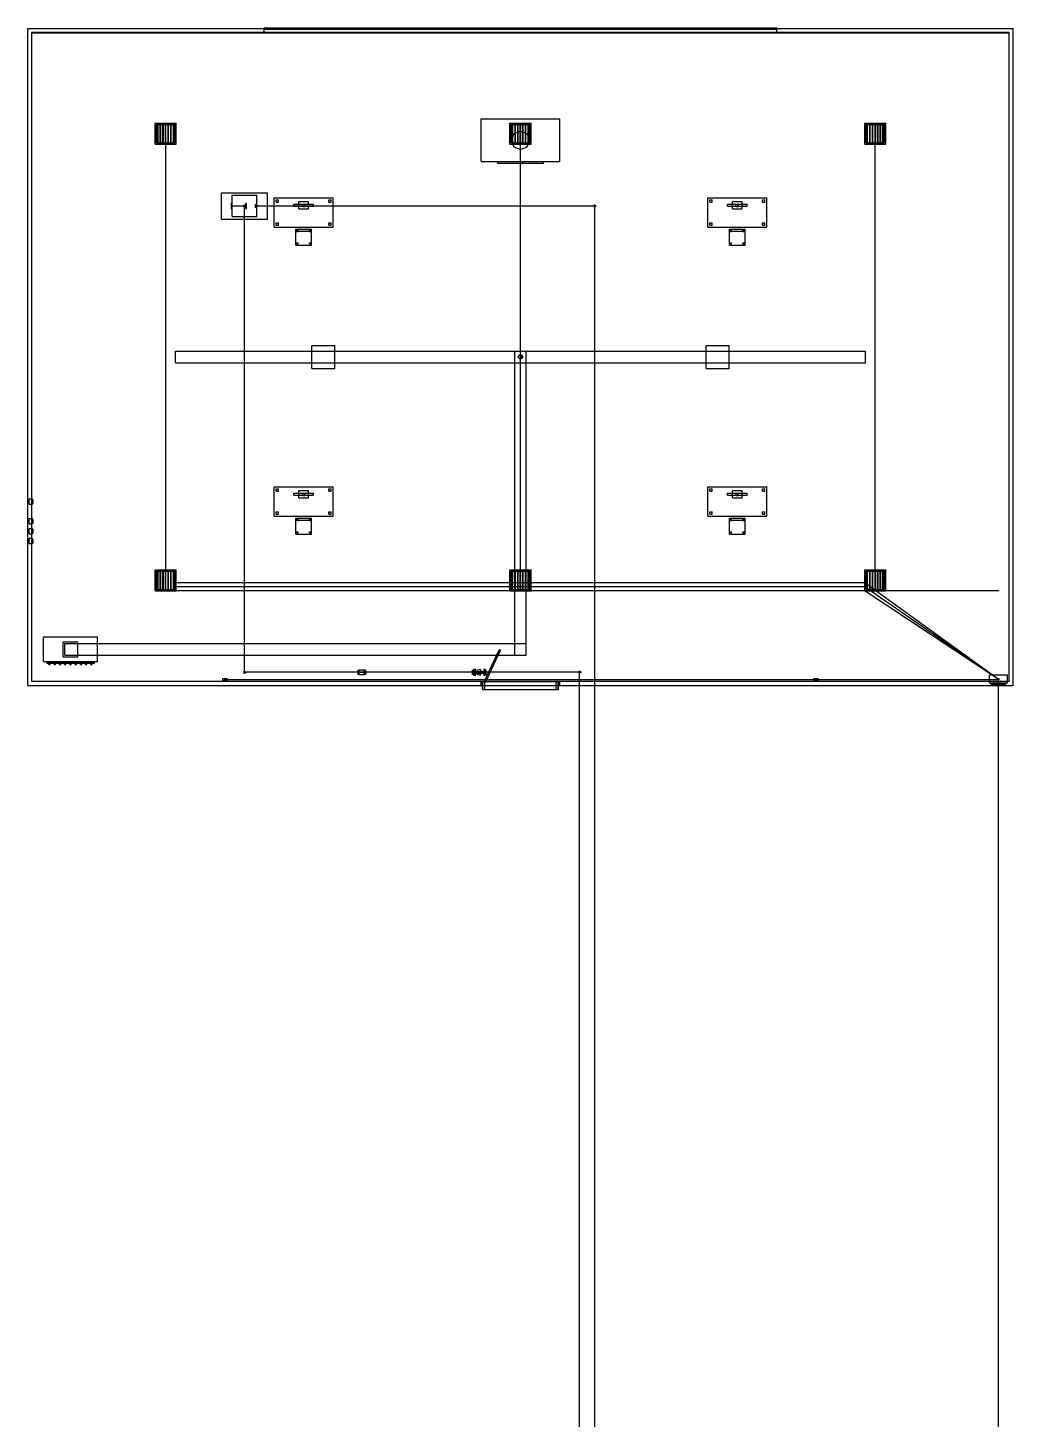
# Model space of a CAD drawing. Header units: millimetres. Extents: x 303550 to 456080, y -62705 to 22022.
# Drawn here: x 306000 to 336000, y -20341 to 22022 of the extents above; entities that cross this region are included whole.
import ezdxf

# ---------------------------------------------------------------- set-up
doc = ezdxf.new("R2010")
doc.units = ezdxf.units.MM

msp = doc.modelspace()

# ---------------------------------------------------------------- linework, layer by layer
at = {"layer": 'electrical'}
for p, q in [((310207.79, 18800), (310192.21, 18800)), ((310192.21, 18800), (310200, 18800)), ((310200, 18800), (310207.79, 18800)), ((310200, 4880), (310200, 18800)), ((321007.79, 18800), (320992.21, 18800)), ((320992.21, 18800), (321000, 18800)), ((321000, 18800), (321007.79, 18800)), ((321000, 4880), (321000, 18800)), ((331807.79, 18800), (331792.21, 18800)), ((331792.21, 18800), (331800, 18800)), ((331800, 18800), (331807.79, 18800)), ((331800, 4880), (331800, 18800)), ((310500, 5108.74), (310500, 5131.26)), ((310500, 5131.26), (310500, 5120)), ((310500, 5120), (310500, 5108.74)), ((331500, 5120), (310500, 5120)), ((331492.4, 5109.45), (331503.8, 5125.27)), ((331503.8, 5125.27), (331492.4, 5109.45)), ((335542.4, 2189.45), (331492.4, 5109.45)), ((331500, 5108.74), (331500, 5131.26)), ((331500, 5131.26), (331500, 5120)), ((331500, 5120), (331500, 5108.74)), ((331500, 5120), (331514.04, 5120)), ((331514.04, 5120), (331500, 5120)), ((331503.8, 5125.27), (331503.8, 5125.27)), ((310207.79, 4880), (310192.21, 4880)), ((310192.21, 4880), (310200, 4880)), ((310200, 4872.21), (310200, 4887.79)), ((310200, 4887.79), (310200, 4880)), ((310200, 4880), (310200, 4872.21)), ((335550, 4880), (310200, 4880)), ((310200, 4880), (310207.79, 4880)), ((310500, 4988.74), (310500, 5011.26)), ((310500, 5011.26), (310500, 5000)), ((310500, 5000), (310500, 4988.74)), ((331500, 5000), (310500, 5000)), ((310500, 4868.74), (310500, 4891.26)), ((310500, 4891.26), (310500, 4880)), ((310500, 4880), (310500, 4868.74)), ((331500, 4880), (310500, 4880)), ((321007.79, 4880), (320992.21, 4880)), ((320992.21, 4880), (321000, 4880)), ((321000, 4880), (321007.79, 4880)), ((331492.61, 4989.31), (331503.7, 5005.35)), ((331503.7, 5005.35), (331492.61, 4989.31)), ((335542.61, 2189.31), (331492.61, 4989.31)), ((331492.83, 4869.16), (331503.59, 4885.42)), ((331503.59, 4885.42), (331492.83, 4869.16)), ((335542.83, 2189.16), (331492.83, 4869.16)), ((331500, 4988.74), (331500, 5011.26)), ((331500, 5011.26), (331500, 5000)), ((331500, 5000), (331500, 4988.74)), ((331500, 5000), (331514.04, 5000)), ((331514.04, 5000), (331500, 5000)), ((331500, 4868.74), (331500, 4891.26)), ((331500, 4891.26), (331500, 4880)), ((331500, 4880), (331500, 4868.74)), ((331500, 4880), (331514.04, 4880)), ((331514.04, 4880), (331500, 4880)), ((331503.59, 4885.42), (331503.59, 4885.42)), ((331503.7, 5005.35), (331503.7, 5005.35)), ((331807.79, 4880), (331792.21, 4880)), ((331792.21, 4880), (331800, 4880)), ((331800, 4880), (331807.79, 4880)), ((335550, 4872.21), (335550, 4887.79)), ((335550, 4887.79), (335550, 4880)), ((335550, 4880), (335550, 4872.21)), ((311935, 2150), (311935, 2210)), ((311935, 2210), (312065, 2210)), ((311935, 2150), (312065, 2150)), ((312009, 2180), (311995.5, 2187.79)), ((311995.5, 2187.79), (311995.5, 2172.21)), ((311995.5, 2172.21), (312009, 2180)), ((312000, 2172.21), (312000, 2187.79)), ((312000, 2187.79), (312000, 2180)), ((312000, 2180), (335550, 2180)), ((312000, 2180), (312000, 2172.21)), ((312000, 2180), (312009.72, 2180)), ((312009.72, 2180), (312000, 2180)), ((312065, 2150), (312065, 2210)), ((329935, 2150), (329935, 2210)), ((329935, 2210), (330065, 2210)), ((329935, 2150), (330065, 2150)), ((330009, 2180), (329995.5, 2187.79)), ((329995.5, 2187.79), (329995.5, 2172.21)), ((329995.5, 2172.21), (330009, 2180)), ((330000, 2172.21), (330000, 2187.79)), ((330000, 2187.79), (330000, 2180)), ((330000, 2180), (335550, 2180)), ((330000, 2180), (330000, 2172.21)), ((330000, 2180), (330009.72, 2180)), ((330009.72, 2180), (330000, 2180)), ((330065, 2150), (330065, 2210)), ((335275, 2075), (335275, 2325)), ((335275, 2325), (335825, 2325)), ((335532, 2200), (335559, 2215.59)), ((335559, 2184.41), (335532, 2200)), ((335565.59, 2200), (335534.41, 2200)), ((335534.41, 2200), (335550, 2200)), ((335542.4, 2189.45), (335553.8, 2205.27)), ((335553.8, 2205.27), (335542.4, 2189.45)), ((335542.61, 2189.31), (335553.7, 2205.35)), ((335553.7, 2205.35), (335542.61, 2189.31)), ((335542.83, 2189.16), (335553.59, 2205.42)), ((335553.59, 2205.42), (335542.83, 2189.16)), ((335563, 2200), (335543.5, 2211.26)), ((335543.5, 2211.26), (335543.5, 2188.74)), ((335563, 2200), (335543.5, 2211.26)), ((335543.5, 2211.26), (335543.5, 2188.74)), ((335563, 2200), (335543.5, 2211.26)), ((335543.5, 2211.26), (335543.5, 2188.74)), ((335543.5, 2188.74), (335563, 2200)), ((335543.5, 2188.74), (335563, 2200)), ((335543.5, 2188.74), (335563, 2200)), ((335550, 2200), (335565.59, 2200)), ((335550, -62300), (335550, 2200)), ((335550, 2200), (335569.44, 2200)), ((335569.44, 2200), (335550, 2200)), ((335550, 2200), (335564.04, 2200)), ((335564.04, 2200), (335550, 2200)), ((335550, 2200), (335564.04, 2200)), ((335564.04, 2200), (335550, 2200)), ((335550, 2200), (335564.04, 2200)), ((335564.04, 2200), (335550, 2200)), ((335550, 2172.21), (335550, 2187.79)), ((335550, 2187.79), (335550, 2180)), ((335550, 2172.21), (335550, 2187.79)), ((335550, 2187.79), (335550, 2180)), ((335550, 2180), (335550, 2172.21)), ((335550, 2180), (335550, 2172.21)), ((335553.59, 2205.42), (335553.59, 2205.42)), ((335553.7, 2205.35), (335553.7, 2205.35)), ((335553.8, 2205.27), (335553.8, 2205.27)), ((335559, 2215.59), (335559, 2184.41)), ((335825, 2075), (335825, 2325)), ((335275, 2075), (335825, 2075)), ((335315, 2047.5), (335315, 2082.5)), ((335315, 2082.5), (335785, 2082.5)), ((335315, 2047.5), (335785, 2047.5)), ((335362.5, 2010), (335362.5, 2050)), ((335362.5, 2050), (335462.5, 2050)), ((335362.5, 2010), (335462.5, 2010)), ((335435.88, 2020), (335389.12, 2020)), ((335389.12, 2020), (335412.5, 2020)), ((335435.88, 1995), (335389.12, 1995)), ((335389.12, 1995), (335412.5, 1995)), ((335412.5, 2020), (335412.5, 1995)), ((335412.5, 2020), (335435.88, 2020)), ((335412.5, 1995), (335435.88, 1995)), ((335462.5, 2010), (335462.5, 2050)), ((335500, 2010), (335500, 2050)), ((335500, 2050), (335600, 2050)), ((335500, 2010), (335600, 2010)), ((335573.38, 2020), (335526.62, 2020)), ((335526.62, 2020), (335550, 2020)), ((335573.38, 1995), (335526.62, 1995)), ((335526.62, 1995), (335550, 1995)), ((335550, 2020), (335550, 1995)), ((335550, 2020), (335573.38, 2020)), ((335550, 1995), (335573.38, 1995)), ((335600, 2010), (335600, 2050)), ((335637.5, 2010), (335637.5, 2050)), ((335637.5, 2050), (335737.5, 2050)), ((335637.5, 2010), (335737.5, 2010)), ((335710.88, 2020), (335664.12, 2020)), ((335664.12, 2020), (335687.5, 2020)), ((335710.88, 1995), (335664.12, 1995)), ((335664.12, 1995), (335687.5, 1995)), ((335687.5, 2020), (335687.5, 1995)), ((335687.5, 2020), (335710.88, 2020)), ((335687.5, 1995), (335710.88, 1995)), ((335737.5, 2010), (335737.5, 2050)), ((335785, 2047.5), (335785, 2082.5))]:
    msp.add_line(p, q, dxfattribs=at)
at = {"layer": 'hvac'}
for p, q in [((314650, 11650), (314650, 12350)), ((314650, 12350), (315350, 12350)), ((315350, 11650), (315350, 12350)), ((326650, 11650), (326650, 12350)), ((326650, 12350), (327350, 12350)), ((327350, 11650), (327350, 12350)), ((310500, 11825), (310500, 12175)), ((310500, 12175), (331500, 12175)), ((320825, 2925), (320825, 12175)), ((320825, 12175), (321175, 12175)), ((321175, 2925), (321175, 12175)), ((331500, 11825), (331500, 12175)), ((310500, 11825), (331500, 11825)), ((314650, 11650), (315350, 11650)), ((326650, 11650), (327350, 11650)), ((306475, 2725), (306475, 3475)), ((306475, 3475), (308125, 3475)), ((308125, 2725), (308125, 3475)), ((307075, 2875), (307075, 3325)), ((307075, 3325), (307525, 3325)), ((307125, 2925), (307125, 3275)), ((307125, 3275), (321175, 3275)), ((307525, 2875), (307525, 3325)), ((321175, 2925), (321175, 3275)), ((306475, 2725), (308125, 2725)), ((306575, 2680), (306575, 2720)), ((306575, 2720), (308025, 2720)), ((306575, 2680), (308025, 2680)), ((306640, 2640), (306640, 2700)), ((306640, 2700), (306680, 2700)), ((306640, 2640), (306680, 2640)), ((306680, 2640), (306680, 2700)), ((306800, 2640), (306800, 2700)), ((306800, 2700), (306840, 2700)), ((306800, 2640), (306840, 2640)), ((306840, 2640), (306840, 2700)), ((306960, 2640), (306960, 2700)), ((306960, 2700), (307000, 2700)), ((306960, 2640), (307000, 2640)), ((307000, 2640), (307000, 2700)), ((307075, 2875), (307525, 2875)), ((307120, 2640), (307120, 2700)), ((307120, 2700), (307160, 2700)), ((307120, 2640), (307160, 2640)), ((307125, 2925), (321175, 2925)), ((307160, 2640), (307160, 2700)), ((307280, 2640), (307280, 2700)), ((307280, 2700), (307320, 2700)), ((307280, 2640), (307320, 2640)), ((307320, 2640), (307320, 2700)), ((307440, 2640), (307440, 2700)), ((307440, 2700), (307480, 2700)), ((307440, 2640), (307480, 2640)), ((307480, 2640), (307480, 2700)), ((307600, 2640), (307600, 2700)), ((307600, 2700), (307640, 2700)), ((307600, 2640), (307640, 2640)), ((307640, 2640), (307640, 2700)), ((307760, 2640), (307760, 2700)), ((307760, 2700), (307800, 2700)), ((307760, 2640), (307800, 2640)), ((307800, 2640), (307800, 2700)), ((307920, 2640), (307920, 2700)), ((307920, 2700), (307960, 2700)), ((307920, 2640), (307960, 2640)), ((307960, 2640), (307960, 2700)), ((308025, 2680), (308025, 2720)), ((320825, 2925), (321175, 2925))]:
    msp.add_line(p, q, dxfattribs=at)
at = {"layer": 'interiors'}
for p, q in [((306000, 2000), (306000, 22000)), ((306000, 22000), (336000, 22000)), ((335880, 21880), (306120, 21880)), ((306120, 2120), (306120, 21880)), ((306125, 2125), (306125, 21875)), ((306125, 21875), (335875, 21875)), ((313200, 21977.5), (313200, 22022.5)), ((313200, 22022.5), (328800, 22022.5)), ((313200, 22000), (328800, 22000)), ((313200, 21880), (313200, 22000)), ((313200, 21977.5), (328800, 21977.5)), ((313200, 21880), (328800, 21880)), ((328800, 21977.5), (328800, 22022.5)), ((328800, 21880), (328800, 22000)), ((335875, 2125), (335875, 21875)), ((335880, 2120), (335880, 21880)), ((336000, 2000), (336000, 22000)), ((319800, 17950), (319800, 19250)), ((319800, 19250), (322200, 19250)), ((322200, 17950), (322200, 19250)), ((320802.01, 18797.99), (320720, 18600)), ((321000, 18880), (320802.01, 18797.99)), ((321197.99, 18797.99), (321000, 18880)), ((321280, 18600), (321197.99, 18797.99)), ((320720, 18600), (320802.01, 18402.01)), ((320802.01, 18402.01), (321000, 18320)), ((321000, 18320), (321197.99, 18402.01)), ((321197.99, 18402.01), (321280, 18600)), ((319800, 17950), (322200, 17950)), ((320300, 17905), (320300, 17955)), ((320300, 17955), (321700, 17955)), ((320300, 17905), (321700, 17905)), ((321700, 17905), (321700, 17955)), ((313500, 15950), (313500, 16850)), ((313500, 16850), (315300, 16850)), ((313565, 16715), (313565, 16785)), ((313565, 16785), (313635, 16785)), ((313565, 16715), (313635, 16715)), ((313635, 16715), (313635, 16785)), ((314100, 16590), (314100, 16650)), ((314100, 16650), (314700, 16650)), ((314100, 16590), (314700, 16590)), ((314250, 16510), (314250, 16730)), ((314250, 16730), (314550, 16730)), ((314370, 16585), (314370, 16655)), ((314370, 16655), (314430, 16655)), ((314370, 16585), (314430, 16585)), ((314430, 16585), (314430, 16655)), ((314550, 16510), (314550, 16730)), ((314700, 16590), (314700, 16650)), ((315165, 16715), (315165, 16785)), ((315165, 16785), (315235, 16785)), ((315165, 16715), (315235, 16715)), ((315235, 16715), (315235, 16785)), ((315300, 15950), (315300, 16850)), ((326700, 15950), (326700, 16850)), ((326700, 16850), (328500, 16850)), ((326765, 16715), (326765, 16785)), ((326765, 16785), (326835, 16785)), ((326765, 16715), (326835, 16715)), ((326835, 16715), (326835, 16785)), ((327300, 16590), (327300, 16650)), ((327300, 16650), (327900, 16650)), ((327300, 16590), (327900, 16590)), ((327450, 16510), (327450, 16730)), ((327450, 16730), (327750, 16730)), ((327570, 16585), (327570, 16655)), ((327570, 16655), (327630, 16655)), ((327570, 16585), (327630, 16585)), ((327630, 16585), (327630, 16655)), ((327750, 16510), (327750, 16730)), ((327900, 16590), (327900, 16650)), ((328365, 16715), (328365, 16785)), ((328365, 16785), (328435, 16785)), ((328365, 16715), (328435, 16715)), ((328435, 16715), (328435, 16785)), ((328500, 15950), (328500, 16850)), ((314250, 16510), (314550, 16510)), ((327450, 16510), (327750, 16510)), ((313500, 15950), (315300, 15950)), ((313565, 16015), (313565, 16085)), ((313565, 16085), (313635, 16085)), ((313565, 16015), (313635, 16015)), ((313635, 16015), (313635, 16085)), ((314160, 15827.5), (314160, 15892.5)), ((314160, 15892.5), (314640, 15892.5)), ((314160, 15410), (314160, 15890)), ((314160, 15890), (314640, 15890)), ((314160, 15827.5), (314640, 15827.5)), ((314192.5, 15822.5), (314192.5, 15857.5)), ((314192.5, 15857.5), (314227.5, 15857.5)), ((314192.5, 15822.5), (314227.5, 15822.5)), ((314227.5, 15822.5), (314227.5, 15857.5)), ((314572.5, 15822.5), (314572.5, 15857.5)), ((314572.5, 15857.5), (314607.5, 15857.5)), ((314572.5, 15822.5), (314607.5, 15822.5)), ((314607.5, 15822.5), (314607.5, 15857.5)), ((314640, 15827.5), (314640, 15892.5)), ((314640, 15410), (314640, 15890)), ((315165, 16015), (315165, 16085)), ((315165, 16085), (315235, 16085)), ((315165, 16015), (315235, 16015)), ((315235, 16015), (315235, 16085)), ((326700, 15950), (328500, 15950)), ((326765, 16015), (326765, 16085)), ((326765, 16085), (326835, 16085)), ((326765, 16015), (326835, 16015)), ((326835, 16015), (326835, 16085)), ((327360, 15827.5), (327360, 15892.5)), ((327360, 15892.5), (327840, 15892.5)), ((327360, 15410), (327360, 15890)), ((327360, 15890), (327840, 15890)), ((327360, 15827.5), (327840, 15827.5)), ((327392.5, 15822.5), (327392.5, 15857.5)), ((327392.5, 15857.5), (327427.5, 15857.5)), ((327392.5, 15822.5), (327427.5, 15822.5)), ((327427.5, 15822.5), (327427.5, 15857.5)), ((327772.5, 15822.5), (327772.5, 15857.5)), ((327772.5, 15857.5), (327807.5, 15857.5)), ((327772.5, 15822.5), (327807.5, 15822.5)), ((327807.5, 15822.5), (327807.5, 15857.5)), ((327840, 15827.5), (327840, 15892.5)), ((327840, 15410), (327840, 15890)), ((328365, 16015), (328365, 16085)), ((328365, 16085), (328435, 16085)), ((328365, 16015), (328435, 16015)), ((328435, 16015), (328435, 16085)), ((314160, 15410), (314640, 15410)), ((314192.5, 15442.5), (314192.5, 15477.5)), ((314192.5, 15477.5), (314227.5, 15477.5)), ((314192.5, 15442.5), (314227.5, 15442.5)), ((314227.5, 15442.5), (314227.5, 15477.5)), ((314572.5, 15442.5), (314572.5, 15477.5)), ((314572.5, 15477.5), (314607.5, 15477.5)), ((314572.5, 15442.5), (314607.5, 15442.5)), ((314607.5, 15442.5), (314607.5, 15477.5)), ((327360, 15410), (327840, 15410)), ((327392.5, 15442.5), (327392.5, 15477.5)), ((327392.5, 15477.5), (327427.5, 15477.5)), ((327392.5, 15442.5), (327427.5, 15442.5)), ((327427.5, 15442.5), (327427.5, 15477.5)), ((327772.5, 15442.5), (327772.5, 15477.5)), ((327772.5, 15477.5), (327807.5, 15477.5)), ((327772.5, 15442.5), (327807.5, 15442.5)), ((327807.5, 15442.5), (327807.5, 15477.5)), ((313500, 7150), (313500, 8050)), ((313500, 8050), (315300, 8050)), ((315300, 7150), (315300, 8050)), ((326700, 7150), (326700, 8050)), ((326700, 8050), (328500, 8050)), ((328500, 7150), (328500, 8050)), ((313565, 7915), (313565, 7985)), ((313565, 7985), (313635, 7985)), ((313565, 7915), (313635, 7915)), ((313635, 7915), (313635, 7985)), ((314100, 7790), (314100, 7850)), ((314100, 7850), (314700, 7850)), ((314100, 7790), (314700, 7790)), ((314250, 7710), (314250, 7930)), ((314250, 7930), (314550, 7930)), ((314250, 7710), (314550, 7710)), ((314370, 7785), (314370, 7855)), ((314370, 7855), (314430, 7855)), ((314370, 7785), (314430, 7785)), ((314430, 7785), (314430, 7855)), ((314550, 7710), (314550, 7930)), ((314700, 7790), (314700, 7850)), ((315165, 7915), (315165, 7985)), ((315165, 7985), (315235, 7985)), ((315165, 7915), (315235, 7915)), ((315235, 7915), (315235, 7985)), ((326765, 7915), (326765, 7985)), ((326765, 7985), (326835, 7985)), ((326765, 7915), (326835, 7915)), ((326835, 7915), (326835, 7985)), ((327300, 7790), (327300, 7850)), ((327300, 7850), (327900, 7850)), ((327300, 7790), (327900, 7790)), ((327450, 7710), (327450, 7930)), ((327450, 7930), (327750, 7930)), ((327450, 7710), (327750, 7710)), ((327570, 7785), (327570, 7855)), ((327570, 7855), (327630, 7855)), ((327570, 7785), (327630, 7785)), ((327630, 7785), (327630, 7855)), ((327750, 7710), (327750, 7930)), ((327900, 7790), (327900, 7850)), ((328365, 7915), (328365, 7985)), ((328365, 7985), (328435, 7985)), ((328365, 7915), (328435, 7915)), ((328435, 7915), (328435, 7985)), ((313565, 7215), (313565, 7285)), ((313565, 7285), (313635, 7285)), ((313565, 7215), (313635, 7215)), ((313635, 7215), (313635, 7285)), ((315165, 7215), (315165, 7285)), ((315165, 7285), (315235, 7285)), ((315165, 7215), (315235, 7215)), ((315235, 7215), (315235, 7285)), ((326765, 7215), (326765, 7285)), ((326765, 7285), (326835, 7285)), ((326765, 7215), (326835, 7215)), ((326835, 7215), (326835, 7285)), ((328365, 7215), (328365, 7285)), ((328365, 7285), (328435, 7285)), ((328365, 7215), (328435, 7215)), ((328435, 7215), (328435, 7285)), ((313500, 7150), (315300, 7150)), ((314160, 7027.5), (314160, 7092.5)), ((314160, 7092.5), (314640, 7092.5)), ((314160, 6610), (314160, 7090)), ((314160, 7090), (314640, 7090)), ((314160, 7027.5), (314640, 7027.5)), ((314192.5, 7022.5), (314192.5, 7057.5)), ((314192.5, 7057.5), (314227.5, 7057.5)), ((314192.5, 7022.5), (314227.5, 7022.5)), ((314227.5, 7022.5), (314227.5, 7057.5)), ((314572.5, 7022.5), (314572.5, 7057.5)), ((314572.5, 7057.5), (314607.5, 7057.5)), ((314572.5, 7022.5), (314607.5, 7022.5)), ((314607.5, 7022.5), (314607.5, 7057.5)), ((314640, 7027.5), (314640, 7092.5)), ((314640, 6610), (314640, 7090)), ((326700, 7150), (328500, 7150)), ((327360, 7027.5), (327360, 7092.5)), ((327360, 7092.5), (327840, 7092.5)), ((327360, 6610), (327360, 7090)), ((327360, 7090), (327840, 7090)), ((327360, 7027.5), (327840, 7027.5)), ((327392.5, 7022.5), (327392.5, 7057.5)), ((327392.5, 7057.5), (327427.5, 7057.5)), ((327392.5, 7022.5), (327427.5, 7022.5)), ((327427.5, 7022.5), (327427.5, 7057.5)), ((327772.5, 7022.5), (327772.5, 7057.5)), ((327772.5, 7057.5), (327807.5, 7057.5)), ((327772.5, 7022.5), (327807.5, 7022.5)), ((327807.5, 7022.5), (327807.5, 7057.5)), ((327840, 7027.5), (327840, 7092.5)), ((327840, 6610), (327840, 7090)), ((314160, 6610), (314640, 6610)), ((314192.5, 6642.5), (314192.5, 6677.5)), ((314192.5, 6677.5), (314227.5, 6677.5)), ((314192.5, 6642.5), (314227.5, 6642.5)), ((314227.5, 6642.5), (314227.5, 6677.5)), ((314572.5, 6642.5), (314572.5, 6677.5)), ((314572.5, 6677.5), (314607.5, 6677.5)), ((314572.5, 6642.5), (314607.5, 6642.5)), ((314607.5, 6642.5), (314607.5, 6677.5)), ((327360, 6610), (327840, 6610)), ((327392.5, 6642.5), (327392.5, 6677.5)), ((327392.5, 6677.5), (327427.5, 6677.5)), ((327392.5, 6642.5), (327427.5, 6642.5)), ((327427.5, 6642.5), (327427.5, 6677.5)), ((327772.5, 6642.5), (327772.5, 6677.5)), ((327772.5, 6677.5), (327807.5, 6677.5)), ((327772.5, 6642.5), (327807.5, 6642.5)), ((327807.5, 6642.5), (327807.5, 6677.5)), ((319889.61, 2109.51), (320346.04, 3088.32)), ((319930.39, 2090.49), (320386.82, 3069.3)), ((320386.82, 3069.3), (320346.04, 3088.32)), ((335880, 2120), (306120, 2120)), ((319800, 2120), (306120, 2120)), ((306125, 2125), (335875, 2125)), ((319800, 2000), (319800, 2120)), ((319800, 2120), (322200, 2120)), ((319845, 1880), (319845, 2120)), ((319845, 2120), (319915, 2120)), ((319850, 1880), (319850, 2120)), ((319850, 2120), (322150, 2120)), ((319915, 1880), (319915, 2120)), ((322085, 1880), (322085, 2120)), ((322085, 2120), (322155, 2120)), ((322150, 1880), (322150, 2120)), ((322155, 1880), (322155, 2120)), ((322200, 2000), (322200, 2120)), ((335880, 2120), (322200, 2120)), ((306000, 2000), (319800, 2000)), ((306000, 2000), (336000, 2000)), ((319800, 2000), (322200, 2000)), ((319845, 1880), (319915, 1880)), ((319850, 1880), (322150, 1880)), ((319930.39, 2090.49), (319889.61, 2109.51)), ((322085, 1880), (322155, 1880)), ((322200, 2000), (336000, 2000))]:
    msp.add_line(p, q, dxfattribs=at)
at = {"layer": 'lighting'}
for p, q in [((309880, 18480), (309880, 19120)), ((309880, 19120), (310520, 19120)), ((309920, 18520), (309920, 19080)), ((309920, 19080), (310480, 19080)), ((309954, 18530), (309954, 19070)), ((309954, 19070), (309966, 19070)), ((309966, 18530), (309966, 19070)), ((310034, 18530), (310034, 19070)), ((310034, 19070), (310046, 19070)), ((310046, 18530), (310046, 19070)), ((310114, 18530), (310114, 19070)), ((310114, 19070), (310126, 19070)), ((310126, 18530), (310126, 19070)), ((310194, 18530), (310194, 19070)), ((310194, 19070), (310206, 19070)), ((310206, 18530), (310206, 19070)), ((310274, 18530), (310274, 19070)), ((310274, 19070), (310286, 19070)), ((310286, 18530), (310286, 19070)), ((310354, 18530), (310354, 19070)), ((310354, 19070), (310366, 19070)), ((310366, 18530), (310366, 19070)), ((310434, 18530), (310434, 19070)), ((310434, 19070), (310446, 19070)), ((310446, 18530), (310446, 19070)), ((310480, 18520), (310480, 19080)), ((310520, 18480), (310520, 19120)), ((320680, 18480), (320680, 19120)), ((320680, 19120), (321320, 19120)), ((320720, 18520), (320720, 19080)), ((320720, 19080), (321280, 19080)), ((320754, 18530), (320754, 19070)), ((320754, 19070), (320766, 19070)), ((320766, 18530), (320766, 19070)), ((320834, 18530), (320834, 19070)), ((320834, 19070), (320846, 19070)), ((320846, 18530), (320846, 19070)), ((320914, 18530), (320914, 19070)), ((320914, 19070), (320926, 19070)), ((320926, 18530), (320926, 19070)), ((320994, 18530), (320994, 19070)), ((320994, 19070), (321006, 19070)), ((321006, 18530), (321006, 19070)), ((321074, 18530), (321074, 19070)), ((321074, 19070), (321086, 19070)), ((321086, 18530), (321086, 19070)), ((321154, 18530), (321154, 19070)), ((321154, 19070), (321166, 19070)), ((321166, 18530), (321166, 19070)), ((321234, 18530), (321234, 19070)), ((321234, 19070), (321246, 19070)), ((321246, 18530), (321246, 19070)), ((321280, 18520), (321280, 19080)), ((321320, 18480), (321320, 19120)), ((331480, 18480), (331480, 19120)), ((331480, 19120), (332120, 19120)), ((331520, 18520), (331520, 19080)), ((331520, 19080), (332080, 19080)), ((331554, 18530), (331554, 19070)), ((331554, 19070), (331566, 19070)), ((331566, 18530), (331566, 19070)), ((331634, 18530), (331634, 19070)), ((331634, 19070), (331646, 19070)), ((331646, 18530), (331646, 19070)), ((331714, 18530), (331714, 19070)), ((331714, 19070), (331726, 19070)), ((331726, 18530), (331726, 19070)), ((331794, 18530), (331794, 19070)), ((331794, 19070), (331806, 19070)), ((331806, 18530), (331806, 19070)), ((331874, 18530), (331874, 19070)), ((331874, 19070), (331886, 19070)), ((331886, 18530), (331886, 19070)), ((331954, 18530), (331954, 19070)), ((331954, 19070), (331966, 19070)), ((331966, 18530), (331966, 19070)), ((332034, 18530), (332034, 19070)), ((332034, 19070), (332046, 19070)), ((332046, 18530), (332046, 19070)), ((332080, 18520), (332080, 19080)), ((332120, 18480), (332120, 19120)), ((310209, 18800), (310195.5, 18807.79)), ((310195.5, 18807.79), (310195.5, 18792.21)), ((310195.5, 18792.21), (310209, 18800)), ((321009, 18800), (320995.5, 18807.79)), ((320995.5, 18807.79), (320995.5, 18792.21)), ((320995.5, 18792.21), (321009, 18800)), ((331809, 18800), (331795.5, 18807.79)), ((331795.5, 18807.79), (331795.5, 18792.21)), ((331795.5, 18792.21), (331809, 18800)), ((309880, 18480), (310520, 18480)), ((309920, 18520), (310480, 18520)), ((309954, 18530), (309966, 18530)), ((310034, 18530), (310046, 18530)), ((310114, 18530), (310126, 18530)), ((310194, 18530), (310206, 18530)), ((310274, 18530), (310286, 18530)), ((310354, 18530), (310366, 18530)), ((310434, 18530), (310446, 18530)), ((320680, 18480), (321320, 18480)), ((320720, 18520), (321280, 18520)), ((320754, 18530), (320766, 18530)), ((320834, 18530), (320846, 18530)), ((320914, 18530), (320926, 18530)), ((320994, 18530), (321006, 18530)), ((321074, 18530), (321086, 18530)), ((321154, 18530), (321166, 18530)), ((321234, 18530), (321246, 18530)), ((331480, 18480), (332120, 18480)), ((331520, 18520), (332080, 18520)), ((331554, 18530), (331566, 18530)), ((331634, 18530), (331646, 18530)), ((331714, 18530), (331726, 18530)), ((331794, 18530), (331806, 18530)), ((331874, 18530), (331886, 18530)), ((331954, 18530), (331966, 18530)), ((332034, 18530), (332046, 18530)), ((309880, 4880), (309880, 5520)), ((309880, 5520), (310520, 5520)), ((310520, 4880), (310520, 5520)), ((320680, 4880), (320680, 5520)), ((320680, 5520), (321320, 5520)), ((321320, 4880), (321320, 5520)), ((331480, 4880), (331480, 5520)), ((331480, 5520), (332120, 5520)), ((332120, 4880), (332120, 5520)), ((309920, 4920), (309920, 5480)), ((309920, 5480), (310480, 5480)), ((309954, 4930), (309954, 5470)), ((309954, 5470), (309966, 5470)), ((309966, 4930), (309966, 5470)), ((310034, 4930), (310034, 5470)), ((310034, 5470), (310046, 5470)), ((310046, 4930), (310046, 5470)), ((310114, 4930), (310114, 5470)), ((310114, 5470), (310126, 5470)), ((310126, 4930), (310126, 5470)), ((310194, 4930), (310194, 5470)), ((310194, 5470), (310206, 5470)), ((310209, 5200), (310195.5, 5207.79)), ((310195.5, 5207.79), (310195.5, 5192.21)), ((310195.5, 5192.21), (310209, 5200)), ((310206, 4930), (310206, 5470)), ((310274, 4930), (310274, 5470)), ((310274, 5470), (310286, 5470)), ((310286, 4930), (310286, 5470)), ((310354, 4930), (310354, 5470)), ((310354, 5470), (310366, 5470)), ((310366, 4930), (310366, 5470)), ((310434, 4930), (310434, 5470)), ((310434, 5470), (310446, 5470)), ((310446, 4930), (310446, 5470)), ((310480, 4920), (310480, 5480)), ((320720, 4920), (320720, 5480)), ((320720, 5480), (321280, 5480)), ((320754, 4930), (320754, 5470)), ((320754, 5470), (320766, 5470)), ((320766, 4930), (320766, 5470)), ((320834, 4930), (320834, 5470)), ((320834, 5470), (320846, 5470)), ((320846, 4930), (320846, 5470)), ((320914, 4930), (320914, 5470)), ((320914, 5470), (320926, 5470)), ((320926, 4930), (320926, 5470)), ((320994, 4930), (320994, 5470)), ((320994, 5470), (321006, 5470)), ((321009, 5200), (320995.5, 5207.79)), ((320995.5, 5207.79), (320995.5, 5192.21)), ((320995.5, 5192.21), (321009, 5200)), ((321006, 4930), (321006, 5470)), ((321074, 4930), (321074, 5470)), ((321074, 5470), (321086, 5470)), ((321086, 4930), (321086, 5470)), ((321154, 4930), (321154, 5470)), ((321154, 5470), (321166, 5470)), ((321166, 4930), (321166, 5470)), ((321234, 4930), (321234, 5470)), ((321234, 5470), (321246, 5470)), ((321246, 4930), (321246, 5470)), ((321280, 4920), (321280, 5480)), ((331520, 4920), (331520, 5480)), ((331520, 5480), (332080, 5480)), ((331554, 4930), (331554, 5470)), ((331554, 5470), (331566, 5470)), ((331566, 4930), (331566, 5470)), ((331634, 4930), (331634, 5470)), ((331634, 5470), (331646, 5470)), ((331646, 4930), (331646, 5470)), ((331714, 4930), (331714, 5470)), ((331714, 5470), (331726, 5470)), ((331726, 4930), (331726, 5470)), ((331794, 4930), (331794, 5470)), ((331794, 5470), (331806, 5470)), ((331809, 5200), (331795.5, 5207.79)), ((331795.5, 5207.79), (331795.5, 5192.21)), ((331795.5, 5192.21), (331809, 5200)), ((331806, 4930), (331806, 5470)), ((331874, 4930), (331874, 5470)), ((331874, 5470), (331886, 5470)), ((331886, 4930), (331886, 5470)), ((331954, 4930), (331954, 5470)), ((331954, 5470), (331966, 5470)), ((331966, 4930), (331966, 5470)), ((332034, 4930), (332034, 5470)), ((332034, 5470), (332046, 5470)), ((332046, 4930), (332046, 5470)), ((332080, 4920), (332080, 5480)), ((309880, 4880), (310520, 4880)), ((309920, 4920), (310480, 4920)), ((309954, 4930), (309966, 4930)), ((310034, 4930), (310046, 4930)), ((310114, 4930), (310126, 4930)), ((310194, 4930), (310206, 4930)), ((310274, 4930), (310286, 4930)), ((310354, 4930), (310366, 4930)), ((310434, 4930), (310446, 4930)), ((320680, 4880), (321320, 4880)), ((320720, 4920), (321280, 4920)), ((320754, 4930), (320766, 4930)), ((320834, 4930), (320846, 4930)), ((320914, 4930), (320926, 4930)), ((320994, 4930), (321006, 4930)), ((321074, 4930), (321086, 4930)), ((321154, 4930), (321166, 4930)), ((321234, 4930), (321246, 4930)), ((331480, 4880), (332120, 4880)), ((331520, 4920), (332080, 4920)), ((331554, 4930), (331566, 4930)), ((331634, 4930), (331646, 4930)), ((331714, 4930), (331726, 4930)), ((331794, 4930), (331806, 4930)), ((331874, 4930), (331886, 4930)), ((331954, 4930), (331966, 4930)), ((332034, 4930), (332046, 4930))]:
    msp.add_line(p, q, dxfattribs=at)
at = {"layer": 'sensors'}
for p, q in [((321000, 12080), (320920, 12000)), ((320920, 12000), (321000, 11920)), ((321080, 12000), (321000, 12080)), ((321000, 11920), (321080, 12000)), ((321000, 12000), (321065, 12000)), ((321065, 12000), (321000, 12000)), ((306040, 7520), (306040, 7680)), ((306040, 7680), (306140, 7680)), ((306140, 7520), (306140, 7680)), ((306145, 7545), (306145, 7655)), ((306145, 7655), (306165, 7655)), ((306165, 7545), (306165, 7655)), ((306040, 7520), (306140, 7520)), ((306145, 7545), (306165, 7545)), ((306040, 6920), (306040, 7080)), ((306040, 7080), (306140, 7080)), ((306040, 6920), (306140, 6920)), ((306040, 6620), (306040, 6780)), ((306040, 6780), (306140, 6780)), ((306140, 6920), (306140, 7080)), ((306140, 6620), (306140, 6780)), ((306145, 6945), (306145, 7055)), ((306145, 7055), (306165, 7055)), ((306145, 6945), (306165, 6945)), ((306165, 6945), (306165, 7055)), ((306040, 6620), (306140, 6620)), ((306040, 6320), (306040, 6480)), ((306040, 6480), (306140, 6480)), ((306140, 6320), (306140, 6480)), ((306145, 6645), (306145, 6755)), ((306145, 6755), (306165, 6755)), ((306145, 6645), (306165, 6645)), ((306145, 6345), (306145, 6455)), ((306145, 6455), (306165, 6455)), ((306165, 6645), (306165, 6755)), ((306165, 6345), (306165, 6455)), ((306040, 6320), (306140, 6320)), ((306145, 6345), (306165, 6345)), ((316060, 2400), (316060, 2475)), ((316060, 2475), (316060, 2400)), ((316060, 2400), (316280, 2400)), ((316060, 2400), (316060, 2325)), ((316060, 2325), (316060, 2400)), ((316090, 2330), (316090, 2470)), ((316090, 2470), (316250, 2470)), ((316090, 2330), (316250, 2330)), ((316250, 2330), (316250, 2470)), ((316280, 2400), (316280, 2475)), ((316280, 2475), (316280, 2400)), ((316280, 2400), (316280, 2325)), ((316280, 2325), (316280, 2400))]:
    msp.add_line(p, q, dxfattribs=at)
at = {"layer": 'water'}
for p, q in [((311900, 16200), (311900, 17000)), ((311900, 17000), (313300, 17000)), ((313300, 16200), (313300, 17000)), ((312200, 16658.78), (312200, 16695.11)), ((312200, 16695.11), (312200, 16600)), ((312200, 16541.22), (312200, 16658.78)), ((312200, 16600), (312650, 16600)), ((312200, 16600), (312200, 16504.89)), ((312200, 16504.89), (312200, 16541.22)), ((312225, 16275), (312225, 16925)), ((312225, 16925), (312975, 16925)), ((312550, 16600), (312625, 16643.3)), ((312625, 16556.7), (312550, 16600)), ((312643.3, 16600), (312556.7, 16600)), ((312556.7, 16600), (312600, 16600)), ((312600, 16600), (312643.3, 16600)), ((312600, 2400), (312600, 16600)), ((312600, 16600), (312654, 16600)), ((312654, 16600), (312600, 16600)), ((312625, 16643.3), (312625, 16556.7)), ((312650, 16658.78), (312650, 16695.11)), ((312650, 16695.11), (312650, 16600)), ((312650, 16541.22), (312650, 16658.78)), ((312650, 16600), (312650, 16504.89)), ((312650, 16504.89), (312650, 16541.22)), ((313000, 16600), (312925, 16643.3)), ((312925, 16643.3), (312925, 16556.7)), ((312925, 16556.7), (313000, 16600)), ((312950, 16556.7), (312950, 16643.3)), ((312950, 16643.3), (312950, 16600)), ((312950, 16600), (323250, 16600)), ((312950, 16600), (312950, 16556.7)), ((312950, 16600), (313004, 16600)), ((313004, 16600), (312950, 16600)), ((312975, 16275), (312975, 16925)), ((323293.3, 16600), (323206.7, 16600)), ((323206.7, 16600), (323250, 16600)), ((323250, 16556.7), (323250, 16643.3)), ((323250, 16643.3), (323250, 16600)), ((323250, 16600), (323250, 16556.7)), ((323250, 16600), (323250, -56500)), ((323250, 16600), (323293.3, 16600)), ((323250, 16600), (323304, 16600)), ((323304, 16600), (323250, 16600)), ((311900, 16200), (313300, 16200)), ((312225, 16275), (312975, 16275)), ((312643.3, 2400), (312556.7, 2400)), ((312556.7, 2400), (312600, 2400)), ((312600, 2356.7), (312600, 2443.3)), ((312600, 2443.3), (312600, 2400)), ((312600, 2400), (312600, 2356.7)), ((322800, 2400), (312600, 2400)), ((312600, 2400), (312643.3, 2400)), ((312600, 2400), (312654, 2400)), ((312654, 2400), (312600, 2400)), ((319540, 2400), (319540, 2475)), ((319540, 2475), (319540, 2400)), ((319540, 2400), (319940, 2400)), ((319540, 2400), (319540, 2325)), ((319540, 2325), (319540, 2400)), ((319550, 2375), (319550, 2425)), ((319550, 2425), (319930, 2425)), ((319550, 2375), (319930, 2375)), ((319590, 2464.66), (319590, 2504.62)), ((319590, 2504.62), (319590, 2400)), ((319590, 2335.34), (319590, 2464.66)), ((319590, 2400), (319615, 2400)), ((319590, 2400), (319590, 2295.38)), ((319590, 2295.38), (319590, 2335.34)), ((319615, 2464.66), (319615, 2504.62)), ((319615, 2504.62), (319615, 2400)), ((319615, 2335.34), (319615, 2464.66)), ((319615, 2400), (319615, 2295.38)), ((319615, 2295.38), (319615, 2335.34)), ((319767.81, 2485.6), (319667.19, 2452.9)), ((319667.19, 2452.9), (319667.19, 2347.1)), ((319667.19, 2347.1), (319767.81, 2314.4)), ((319830, 2400), (319767.81, 2485.6)), ((319767.81, 2314.4), (319830, 2400)), ((319890, 2464.66), (319890, 2504.62)), ((319890, 2504.62), (319890, 2400)), ((319890, 2335.34), (319890, 2464.66)), ((319890, 2400), (319915, 2400)), ((319890, 2400), (319890, 2295.38)), ((319890, 2295.38), (319890, 2335.34)), ((319915, 2464.66), (319915, 2504.62)), ((319915, 2504.62), (319915, 2400)), ((319915, 2335.34), (319915, 2464.66)), ((319915, 2400), (319915, 2295.38)), ((319915, 2295.38), (319915, 2335.34)), ((319930, 2375), (319930, 2425)), ((319940, 2400), (319940, 2475)), ((319940, 2475), (319940, 2400)), ((319940, 2400), (319940, 2325)), ((319940, 2325), (319940, 2400)), ((322843.3, 2400), (322756.7, 2400)), ((322756.7, 2400), (322800, 2400)), ((322800, 2356.7), (322800, 2443.3)), ((322800, 2443.3), (322800, 2400)), ((322800, 2400), (322843.3, 2400)), ((322800, -57500), (322800, 2400)), ((322800, 2400), (322800, 2356.7)), ((322800, 2400), (322854, 2400)), ((322854, 2400), (322800, 2400))]:
    msp.add_line(p, q, dxfattribs=at)

doc.saveas('drawing.dxf')
